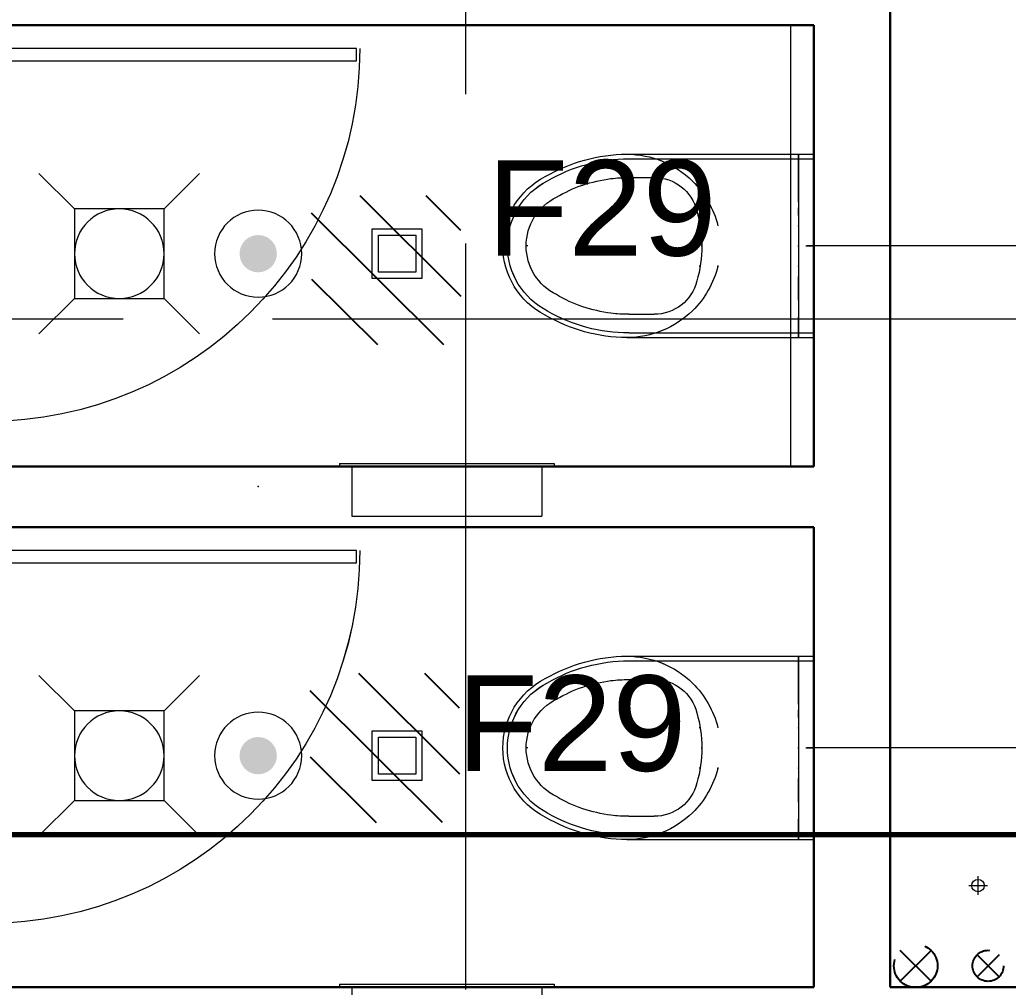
# Model space of a CAD drawing. Header units: inches. Extents: x -26575 to 27, y -11337 to 2257.
# Drawn here: x -23616.9 to -23537.4, y 613.4 to 691.2 of the extents above; entities that cross this region are included whole.
import ezdxf

# ---------------------------------------------------------------- set-up
doc = ezdxf.new("R2010")
doc.units = ezdxf.units.IN
doc.header["$LTSCALE"] = 48
doc.header["$MEASUREMENT"] = 0
for name, pattern in [('A106$0$CENTER', [2, 1.25, -0.25, 0.25, -0.25]), ('A106$0$DGN Style 4', [381.581252, 190.671456, -95.335728, 0.238339, -95.335728]), ('A112$0$CENTER', [2, 1.25, -0.25, 0.25, -0.25]), ('NB - 12th floor_plan$0$HIDDEN2', [0.1875, 0.125, -0.0625])]:
    doc.linetypes.add(name, pattern=pattern)
for name, color, linetype in [('A106$0$A-DOOR', 8, 'Continuous'), ('A106$0$A-FLOR-PFIX', 8, 'Continuous'), ('A106$0$A-FLOR-SPCL', 8, 'Continuous'), ('A106$0$A-GRID-GRDP0-15', 8, 'Continuous'), ('A106$0$A-WALL-FULL-INTR', 8, 'Continuous'), ('A106$0$E-RISER-SLEEVE', 8, 'Continuous'), ('A112$0$A-DOOR', 8, 'Continuous'), ('A112$0$A-FLOR-PFIX', 8, 'Continuous'), ('A112$0$A-FLOR-SPCL', 8, 'Continuous'), ('A112$0$A-GRID-GRDP0-15', 8, 'Continuous'), ('A112$0$A-WALL-FULL-INTR', 8, 'Continuous'), ('A612$0$A-CLNG-AVDC', 8, 'Continuous'), ('A612$0$A-CLNG-LITE', 3, 'Continuous'), ('A612$0$A-CLNG-MECH-RTRN', 8, 'Continuous'), ('E-Emer-lite', 1, 'Continuous'), ('E-FIRE', 234, 'Continuous'), ('E-TEXT', 6, 'Continuous'), ('NB - 12th floor_plan$0$STWETSTACK', 1, 'NB - 12th floor_plan$0$HIDDEN2'), ('XREF', 7, 'Continuous')]:
    doc.layers.add(name, color=color, linetype=linetype)
doc.layers.add('E-Fire-Covr', color=240, linetype='Continuous', lineweight=70, plot=False)
doc.styles.add('M08', font='arial.ttf', dxfattribs={"height": 7.68})

# ---------------------------------------------------------------- blocks, each defined once
blk = doc.blocks.new('*D346', base_point=(0, 0))
at = {"linetype": 'Continuous', "lineweight": 0}
for p, q in [((-0.75, 0), (0.75, 0)), ((0, -0.75), (0, 0.75))]:
    blk.add_line(p, q, dxfattribs=at)
blk = doc.blocks.new('*U345')
at = {"layer": 'A106$0$E-RISER-SLEEVE', "linetype": 'Continuous', "lineweight": 13}
blk.add_circle((0, 0), 0.5, dxfattribs=at)
at = {"linetype": 'Continuous', "lineweight": 0}
blk.add_blockref('*D346', (0, 0), dxfattribs=at)
blk = doc.blocks.new('A106$0$AFWALL_3')
at = {"layer": 'A106$0$A-FLOR-PFIX', "linetype": 'Continuous', "lineweight": 13}
for p, q in [((-15.021, 7.375), (-1.231, 7.375)), ((-1.231, 3.524), (-1.231, 7.375)), ((-1.231, 7.375), (0, 7.375)), ((-1.231, 7.375), (-1.231, 5.731)), ((0, 7), (0, 7.375)), ((0, 7.375), (0, 5.916)), ((-14.877, 7), (0, 7)), ((0, 7), (0, 0)), ((-1.231, 5.731), (-1.231, 5.478)), ((0, 5.916), (0, 5.636)), ((0, 5.636), (0, 5.103)), ((-14.876, 5.5), (-12.83, 5.5)), ((-1.231, 5.478), (-1.231, 4.995)), ((-1.231, 4.995), (-1.231, 4.354)), ((0, 5.103), (0, 4.397)), ((-1.231, 4.354), (-1.231, 3.065)), ((0, 4.397), (0, 3.107)), ((-1.231, 3.524), (-1.231, 3.279)), ((-1.231, 3.279), (-1.231, 2.597)), ((-1.231, 2.838), (-1.231, 3.065)), ((-1.231, 2.631), (-1.231, 2.838)), ((-1.231, 2.453), (-1.231, 2.631)), ((-1.231, 2.597), (-1.231, 1.625)), ((-1.231, 2.453), (-1.231, 1.748)), ((0, 2.916), (0, 3.107)), ((0, 2.742), (0, 2.916)), ((0, 2.592), (0, 2.742)), ((0, 2.592), (0, 1.847)), ((-9.135, 1.625), (-9.212, 1.625)), ((-1.231, 1.748), (-1.231, 0.909)), ((-1.231, 1.625), (-1.231, 1.592)), ((-1.231, 1.592), (-1.231, 1.498)), ((0, 1.847), (0, 0.961)), ((-1.231, 1.498), (-1.231, 1.355)), ((-1.231, 1.355), (-1.231, 0.923)), ((-1.231, 0.923), (-1.231, 0.468)), ((-1.231, 0.909), (-1.231, 0)), ((0, 0.961), (0, 0)), ((-23.122, 0), (-23.131, 0)), ((-23.094, 0), (-23.122, 0)), ((-23.052, 0), (-23.094, 0)), ((-22.994, 0), (-23.052, 0)), ((-9.048, 0), (-8.952, 0)), ((-8.942, 0), (-9, 0)), ((-8.952, 0), (-8.942, 0)), ((-1.291, 0), (-1.231, 0)), ((-1.231, 0.468), (-1.231, 0)), ((-1.231, 0), (-1.231, -0.468)), ((-1.231, 0), (-1.231, -0.909)), ((-0.641, 0), (0, 0)), ((0.643, 0), (-0.574, 0)), ((0, -7), (0, 0)), ((0, 0), (0, -0.961)), ((-1.231, -0.468), (-1.231, -0.923)), ((-1.231, -0.909), (-1.231, -1.748)), ((-1.231, -0.923), (-1.231, -1.355)), ((-1.231, -1.355), (-1.231, -1.498)), ((-1.231, -1.498), (-1.231, -1.592)), ((0, -0.961), (0, -1.847)), ((-9.135, -1.625), (-9.212, -1.625)), ((-7.762, -1.625), (-7.665, -1.625)), ((-7.655, -1.625), (-7.714, -1.625)), ((-7.665, -1.625), (-7.655, -1.625)), ((-1.231, -1.592), (-1.231, -1.625)), ((-1.231, -1.625), (-1.231, -2.597)), ((-1.231, -1.748), (-1.231, -2.453)), ((0, -1.847), (0, -2.592)), ((-1.231, -2.631), (-1.231, -2.453)), ((-1.231, -2.597), (-1.231, -3.279)), ((-1.231, -2.838), (-1.231, -2.631)), ((-1.231, -3.065), (-1.231, -2.838)), ((-1.231, -4.353), (-1.231, -3.065)), ((0, -2.742), (0, -2.592)), ((0, -2.916), (0, -2.742)), ((0, -3.107), (0, -2.916)), ((0, -4.396), (0, -3.107)), ((-1.231, -3.279), (-1.231, -3.524)), ((-1.231, -3.524), (-1.231, -7.375)), ((-1.231, -4.353), (-1.231, -4.995)), ((0, -4.396), (0, -5.103)), ((-14.876, -5.5), (-12.83, -5.5)), ((-1.231, -4.995), (-1.231, -5.478)), ((-1.231, -5.478), (-1.231, -5.731)), ((0, -5.103), (0, -5.636)), ((-1.231, -7.375), (-1.231, -5.731)), ((0, -5.636), (0, -5.916)), ((0, -7.375), (0, -5.916)), ((-14.877, -7), (0, -7)), ((0, -7), (0, -7.375)), ((-15.021, -7.375), (-1.231, -7.375)), ((-1.231, -7.375), (0, -7.375))]:
    blk.add_line(p, q, dxfattribs=at)
at = {"layer": 'A106$0$A-FLOR-PFIX', "linetype": 'Continuous', "lineweight": 13, "extrusion": (0, 0, -1)}
for centre, radius, start, end in [((14.948, -5.734), 13.108, 59.57138, 89.68529), ((15.039, -0.166), 7.54, 90.14274, 134.4461), ((14.876, -6.002), 13.001, 59.8405, 90), ((14.876, -6.002), 13.001, 59.84061, 90.00011), ((18.751, -0.001), 6.25, 360, 63.01981), ((18.751, -0.001), 5.875, 360, 63.11901), ((14.876, -6.002), 11.501, 59.6174, 82.85453), ((14.876, -6.002), 11.501, 82.85453, 90), ((12.809, 1.999), 3.5, 89.64408, 166.43423), ((15.039, -0.166), 7.54, 134.4461, 166.27416), ((18.751, -0.001), 4.375, 360, 63.65706), ((19.001, -0.001), 10.001, 163.61463, 180), ((18.751, -0.001), 6.25, 296.98019, 360), ((18.751, -0.001), 5.875, 296.88099, 360), ((18.751, -0.001), 4.375, 296.34294, 360), ((19.001, -0.001), 10.001, 180, 196.38537), ((15.039, 0.163), 7.54, 193.72584, 225.5539), ((12.809, -2.002), 3.5, 193.56577, 270.35592), ((14.876, 5.999), 11.501, 277.14547, 300.38259), ((14.876, 5.999), 13.001, 269.99989, 300.15939), ((14.876, 5.999), 13.001, 270, 300.1595), ((14.876, 5.999), 11.501, 270, 277.14547), ((15.039, 0.163), 7.54, 225.5539, 269.85726), ((14.948, 5.731), 13.108, 270.31471, 300.42862)]:
    blk.add_arc(centre, radius, start, end, dxfattribs=at)
at = {"layer": 'A106$0$A-FLOR-PFIX', "linetype": 'Continuous', "lineweight": 13}
for p in [(-1.231, 1.625), (-1.231, 0), (0, 0), (-1.231, -1.625)]:
    blk.add_point(p, dxfattribs=at)
blk = doc.blocks.new('A106$0$AFWALL_4')
at = {"layer": 'A106$0$A-FLOR-PFIX', "linetype": 'Continuous', "lineweight": 13}
for p, q in [((-15.021, 7.375), (-1.231, 7.375)), ((-1.231, 3.524), (-1.231, 7.375)), ((-1.231, 7.375), (0, 7.375)), ((-1.231, 7.375), (-1.231, 5.731)), ((0, 7), (0, 7.375)), ((0, 7.375), (0, 5.916)), ((-14.877, 7), (0, 7)), ((0, 7), (0, 0)), ((-1.231, 5.731), (-1.231, 5.478)), ((0, 5.916), (0, 5.636)), ((0, 5.636), (0, 5.103)), ((-14.876, 5.5), (-12.83, 5.5)), ((-1.231, 5.478), (-1.231, 4.995)), ((-1.231, 4.995), (-1.231, 4.354)), ((0, 5.103), (0, 4.397)), ((-1.231, 4.354), (-1.231, 3.065)), ((0, 4.397), (0, 3.107)), ((-1.231, 3.524), (-1.231, 3.279)), ((-1.231, 3.279), (-1.231, 2.597)), ((-1.231, 2.838), (-1.231, 3.065)), ((-1.231, 2.631), (-1.231, 2.838)), ((-1.231, 2.453), (-1.231, 2.631)), ((-1.231, 2.597), (-1.231, 1.625)), ((-1.231, 2.453), (-1.231, 1.748)), ((0, 2.916), (0, 3.107)), ((0, 2.742), (0, 2.916)), ((0, 2.592), (0, 2.742)), ((0, 2.592), (0, 1.847)), ((-9.135, 1.625), (-9.212, 1.625)), ((-1.231, 1.748), (-1.231, 0.909)), ((-1.231, 1.625), (-1.231, 1.592)), ((-1.231, 1.592), (-1.231, 1.498)), ((0, 1.847), (0, 0.961)), ((-1.231, 1.498), (-1.231, 1.355)), ((-1.231, 1.355), (-1.231, 0.923)), ((-1.231, 0.923), (-1.231, 0.468)), ((-1.231, 0.909), (-1.231, 0)), ((0, 0.961), (0, 0)), ((-23.122, 0), (-23.131, 0)), ((-23.094, 0), (-23.122, 0)), ((-23.052, 0), (-23.094, 0)), ((-22.994, 0), (-23.052, 0)), ((-9.048, 0), (-8.952, 0)), ((-8.942, 0), (-9, 0)), ((-8.952, 0), (-8.942, 0)), ((-1.291, 0), (-1.231, 0)), ((-1.231, 0.468), (-1.231, 0)), ((-1.231, 0), (-1.231, -0.468)), ((-1.231, 0), (-1.231, -0.909)), ((-0.641, 0), (0, 0)), ((0.643, 0), (-0.574, 0)), ((0, -7), (0, 0)), ((0, 0), (0, -0.961)), ((-1.231, -0.468), (-1.231, -0.923)), ((-1.231, -0.909), (-1.231, -1.748)), ((-1.231, -0.923), (-1.231, -1.355)), ((-1.231, -1.355), (-1.231, -1.498)), ((-1.231, -1.498), (-1.231, -1.592)), ((0, -0.961), (0, -1.847)), ((-9.135, -1.625), (-9.212, -1.625)), ((-7.762, -1.625), (-7.665, -1.625)), ((-7.655, -1.625), (-7.714, -1.625)), ((-7.665, -1.625), (-7.655, -1.625)), ((-1.231, -1.592), (-1.231, -1.625)), ((-1.231, -1.625), (-1.231, -2.597)), ((-1.231, -1.748), (-1.231, -2.453)), ((0, -1.847), (0, -2.592)), ((-1.231, -2.631), (-1.231, -2.453)), ((-1.231, -2.597), (-1.231, -3.279)), ((-1.231, -2.838), (-1.231, -2.631)), ((-1.231, -3.065), (-1.231, -2.838)), ((-1.231, -4.353), (-1.231, -3.065)), ((0, -2.742), (0, -2.592)), ((0, -2.916), (0, -2.742)), ((0, -3.107), (0, -2.916)), ((0, -4.396), (0, -3.107)), ((-1.231, -3.279), (-1.231, -3.524)), ((-1.231, -3.524), (-1.231, -7.375)), ((-1.231, -4.353), (-1.231, -4.995)), ((0, -4.396), (0, -5.103)), ((-14.876, -5.5), (-12.83, -5.5)), ((-1.231, -4.995), (-1.231, -5.478)), ((-1.231, -5.478), (-1.231, -5.731)), ((0, -5.103), (0, -5.636)), ((-1.231, -7.375), (-1.231, -5.731)), ((0, -5.636), (0, -5.916)), ((0, -7.375), (0, -5.916)), ((-14.877, -7), (0, -7)), ((0, -7), (0, -7.375)), ((-15.021, -7.375), (-1.231, -7.375)), ((-1.231, -7.375), (0, -7.375))]:
    blk.add_line(p, q, dxfattribs=at)
at = {"layer": 'A106$0$A-FLOR-PFIX', "linetype": 'Continuous', "lineweight": 13, "extrusion": (0, 0, -1)}
for centre, radius, start, end in [((14.948, -5.734), 13.108, 59.57138, 89.68529), ((15.039, -0.166), 7.54, 90.14274, 134.4461), ((14.876, -6.002), 13.001, 59.8405, 90), ((14.876, -6.002), 13.001, 59.84061, 90.00011), ((18.751, -0.001), 6.25, 360, 63.01981), ((18.751, -0.001), 5.875, 360, 63.11901), ((14.876, -6.002), 11.501, 59.6174, 82.85453), ((14.876, -6.002), 11.501, 82.85453, 90), ((12.809, 1.999), 3.5, 89.64408, 166.43423), ((15.039, -0.166), 7.54, 134.4461, 166.27416), ((18.751, -0.001), 4.375, 360, 63.65706), ((19.001, -0.001), 10.001, 163.61463, 180), ((18.751, -0.001), 6.25, 296.98019, 360), ((18.751, -0.001), 5.875, 296.88099, 360), ((18.751, -0.001), 4.375, 296.34294, 360), ((19.001, -0.001), 10.001, 180, 196.38537), ((15.039, 0.163), 7.54, 193.72584, 225.5539), ((12.809, -2.002), 3.5, 193.56577, 270.35592), ((14.876, 5.999), 11.501, 277.14547, 300.38259), ((14.876, 5.999), 13.001, 269.99989, 300.15939), ((14.876, 5.999), 13.001, 270, 300.1595), ((14.876, 5.999), 11.501, 270, 277.14547), ((15.039, 0.163), 7.54, 225.5539, 269.85726), ((14.948, 5.731), 13.108, 270.31471, 300.42862)]:
    blk.add_arc(centre, radius, start, end, dxfattribs=at)
at = {"layer": 'A106$0$A-FLOR-PFIX', "linetype": 'Continuous', "lineweight": 13}
for p in [(-1.231, 1.625), (-1.231, 0), (0, 0), (-1.231, -1.625)]:
    blk.add_point(p, dxfattribs=at)
blk = doc.blocks.new('*U393')
at = {"layer": 'A106$0$A-FLOR-SPCL', "linetype": 'Continuous', "lineweight": 13}
for p, q in [((-8.627, 0.749), (-8.627, 0.501)), ((-8.627, 0.749), (8.628, 0.749)), ((-8.627, 0.501), (8.628, 0.501)), ((-7.628, 0.5), (-7.625, -3.5)), ((7.628, 0.501), (7.627, -3.5)), ((8.628, 0.749), (8.628, 0.501)), ((-7.625, -3.5), (7.627, -3.5))]:
    blk.add_line(p, q, dxfattribs=at)
blk = doc.blocks.new('*U394')
at = {"layer": 'A106$0$A-FLOR-SPCL', "linetype": 'Continuous', "lineweight": 13}
for p, q in [((-8.627, 0.749), (-8.627, 0.501)), ((-8.627, 0.749), (8.628, 0.749)), ((-8.627, 0.501), (8.628, 0.501)), ((-7.628, 0.5), (-7.625, -3.5)), ((7.628, 0.501), (7.627, -3.5)), ((8.628, 0.749), (8.628, 0.501)), ((-7.625, -3.5), (7.627, -3.5))]:
    blk.add_line(p, q, dxfattribs=at)
blk = doc.blocks.new('*U385')
at = {"layer": 'A106$0$A-DOOR', "linetype": 'Continuous', "lineweight": 0}
for centre in [(613.01, 284.99), (613.02, -38.01)]:
    blk.add_arc(centre, 240, 180, 270, dxfattribs=at)
at = {"layer": 'A106$0$A-DOOR', "linetype": 'Continuous', "lineweight": 13}
for points in [[(613.01, 276.98), (375.03, 276.98), (375.03, 284.99), (613.01, 284.99)], [(613.02, -46.02), (375.03, -46.02), (375.03, -38.01), (613.02, -38.01)]]:
    blk.add_3dface(points, dxfattribs=at)
at = {"layer": 'A106$0$A-FLOR-PFIX', "linetype": 'A106$0$DGN Style 4', "lineweight": 0}
for p, q in [((-81, 158), (81, 158)), ((-372, -165), (81, -165))]:
    blk.add_line(p, q, dxfattribs=at)
at = {"layer": 'A106$0$A-WALL-FULL-INTR', "linetype": 'Continuous', "lineweight": 30}
for p, q in [((32, -319), (32, 875)), ((80.99, 300), (616.99, 300)), ((81, 16), (81, 300)), ((81, 16), (616.99, 16)), ((81, -23), (616.99, -23)), ((81, -319), (81, -23)), ((32, -319), (-656, -319)), ((616.99, -319), (81, -319))]:
    blk.add_line(p, q, dxfattribs=at)
at = {"layer": 'A106$0$A-FLOR-PFIX', "linetype": 'Continuous', "lineweight": 13, "extrusion": (0, 0, -1), "xscale": 8, "yscale": 8, "zscale": 8}
for name, p in [('A106$0$AFWALL_3', (-81, 158)), ('A106$0$AFWALL_4', (-81, -165))]:
    blk.add_blockref(name, p, dxfattribs=at)
at = {"layer": 'A106$0$A-FLOR-SPCL', "linetype": 'Continuous', "lineweight": 13, "extrusion": (0, 0, -1), "xscale": 8, "yscale": 8, "zscale": 8}
for name, p in [('*U393', (-317, 12)), ('*U394', (-317, -323))]:
    blk.add_blockref(name, p, dxfattribs=at)
blk = doc.blocks.new('A106')
at = {"layer": 'A106$0$A-GRID-GRDP0-15', "linetype": 'A106$0$CENTER', "lineweight": 0}
for p, q in [((-23581.024, 2113.236), (-23581.024, -676.905)), ((-23884.563, 667.157), (-20368.732, 667.157))]:
    blk.add_line(p, q, dxfattribs=at)
at = {"layer": 'A106$0$A-WALL-FULL-INTR', "lineweight": 30, "extrusion": (0, 0, -1), "xscale": 0.125, "yscale": 0.125, "zscale": 0.125}
blk.add_blockref('*U385', (23542.909, 653.285), dxfattribs=at)
at = {"layer": 'A106$0$E-RISER-SLEEVE', "lineweight": 13}
blk.add_blockref('*U345', (-23539.831, 621.584), dxfattribs=at)
blk = doc.blocks.new('A112')
at = {"layer": 'A112$0$A-DOOR', "lineweight": 0, "extrusion": (0, 0, -1)}
for centre in [(23619.535, 688.909), (23619.536, 648.534)]:
    blk.add_arc(centre, 30, 180, 270, dxfattribs=at)
at = {"layer": 'A112$0$A-DOOR', "lineweight": 13}
for points in [[(-23619.535, 687.907), (-23589.787, 687.907), (-23589.787, 688.909), (-23619.535, 688.909)], [(-23619.536, 647.532), (-23589.788, 647.532), (-23589.788, 648.534), (-23619.536, 648.534)]]:
    blk.add_3dface(points, dxfattribs=at)
at = {"layer": 'A112$0$A-FLOR-PFIX', "lineweight": 13}
for p, q in [((-23568.055, 680.41), (-23554.265, 680.41)), ((-23554.265, 676.558), (-23554.265, 680.41)), ((-23554.265, 680.41), (-23553.034, 680.41)), ((-23554.265, 680.41), (-23554.265, 678.766)), ((-23553.034, 680.035), (-23553.034, 680.41)), ((-23553.034, 680.41), (-23553.034, 678.951)), ((-23567.911, 680.035), (-23553.034, 680.035)), ((-23553.034, 680.035), (-23553.034, 673.035)), ((-23554.265, 678.766), (-23554.265, 678.513)), ((-23553.034, 678.951), (-23553.034, 678.671)), ((-23553.034, 678.671), (-23553.034, 678.138)), ((-23567.91, 678.534), (-23565.864, 678.535)), ((-23554.265, 678.513), (-23554.265, 678.029)), ((-23554.265, 678.029), (-23554.265, 677.389)), ((-23553.034, 678.138), (-23553.034, 677.431)), ((-23554.265, 677.389), (-23554.265, 676.1)), ((-23553.034, 677.431), (-23553.034, 676.142)), ((-23554.265, 676.558), (-23554.265, 676.313)), ((-23554.265, 676.313), (-23554.265, 675.632)), ((-23554.265, 675.873), (-23554.265, 676.1)), ((-23554.265, 675.666), (-23554.265, 675.873)), ((-23554.265, 675.488), (-23554.265, 675.666)), ((-23554.265, 675.632), (-23554.265, 674.659)), ((-23554.265, 675.488), (-23554.265, 674.783)), ((-23553.034, 675.951), (-23553.034, 676.142)), ((-23553.034, 675.777), (-23553.034, 675.951)), ((-23553.034, 675.627), (-23553.034, 675.777)), ((-23553.034, 675.627), (-23553.034, 674.882)), ((-23562.169, 674.659), (-23562.245, 674.659)), ((-23554.265, 674.783), (-23554.265, 673.944)), ((-23554.265, 674.659), (-23554.265, 674.626)), ((-23554.265, 674.626), (-23554.265, 674.533)), ((-23553.034, 674.882), (-23553.034, 673.995)), ((-23554.265, 674.533), (-23554.265, 674.39)), ((-23554.265, 674.39), (-23554.265, 673.958)), ((-23554.265, 673.958), (-23554.265, 673.502)), ((-23554.265, 673.944), (-23554.265, 673.035)), ((-23553.034, 673.995), (-23553.034, 673.035)), ((-23554.265, 673.502), (-23554.265, 673.035)), ((-23576.155, 673.035), (-23576.165, 673.035)), ((-23576.128, 673.035), (-23576.155, 673.035)), ((-23576.085, 673.035), (-23576.128, 673.035)), ((-23576.028, 673.035), (-23576.085, 673.035)), ((-23562.082, 673.035), (-23561.986, 673.035)), ((-23561.976, 673.035), (-23562.034, 673.035)), ((-23561.986, 673.035), (-23561.976, 673.035)), ((-23554.325, 673.035), (-23554.265, 673.035)), ((-23554.265, 673.035), (-23554.265, 672.567)), ((-23554.265, 673.035), (-23554.265, 672.126)), ((-23554.265, 672.567), (-23554.265, 672.111)), ((-23553.675, 673.035), (-23553.034, 673.035)), ((-23552.391, 673.035), (-23553.608, 673.035)), ((-23553.034, 666.035), (-23553.034, 673.035)), ((-23553.034, 673.035), (-23553.034, 672.074)), ((-23554.265, 672.126), (-23554.265, 671.287)), ((-23554.265, 672.111), (-23554.265, 671.68)), ((-23554.265, 671.68), (-23554.265, 671.537)), ((-23554.265, 671.537), (-23554.265, 671.443)), ((-23553.034, 672.074), (-23553.034, 671.188)), ((-23562.169, 671.41), (-23562.246, 671.41)), ((-23560.796, 671.41), (-23560.699, 671.41)), ((-23560.689, 671.41), (-23560.747, 671.41)), ((-23560.699, 671.41), (-23560.689, 671.41)), ((-23554.265, 671.443), (-23554.265, 671.41)), ((-23554.265, 671.41), (-23554.265, 670.438)), ((-23554.265, 671.287), (-23554.265, 670.581)), ((-23553.034, 671.188), (-23553.034, 670.443)), ((-23554.265, 670.403), (-23554.265, 670.581)), ((-23554.265, 670.438), (-23554.265, 669.756)), ((-23554.265, 670.197), (-23554.265, 670.403)), ((-23554.265, 669.969), (-23554.265, 670.197)), ((-23554.265, 668.681), (-23554.265, 669.969)), ((-23553.034, 670.293), (-23553.034, 670.443)), ((-23553.034, 670.118), (-23553.034, 670.293)), ((-23553.034, 669.927), (-23553.034, 670.118)), ((-23553.034, 668.639), (-23553.034, 669.927)), ((-23554.265, 669.756), (-23554.265, 669.511)), ((-23554.265, 669.511), (-23554.265, 665.66)), ((-23554.265, 668.681), (-23554.265, 668.04)), ((-23553.034, 668.639), (-23553.034, 667.932)), ((-23567.91, 667.535), (-23565.864, 667.535)), ((-23554.265, 668.04), (-23554.265, 667.557)), ((-23554.265, 667.557), (-23554.265, 667.303)), ((-23553.034, 667.932), (-23553.034, 667.399)), ((-23554.265, 665.66), (-23554.265, 667.303)), ((-23553.034, 667.399), (-23553.034, 667.119)), ((-23553.034, 665.66), (-23553.034, 667.119)), ((-23567.911, 666.035), (-23553.034, 666.035)), ((-23553.034, 666.035), (-23553.034, 665.66)), ((-23568.054, 665.66), (-23554.265, 665.66)), ((-23554.265, 665.66), (-23553.034, 665.66)), ((-23568.055, 640.035), (-23554.265, 640.035)), ((-23554.265, 636.183), (-23554.265, 640.035)), ((-23554.265, 640.035), (-23553.034, 640.035)), ((-23554.265, 640.035), (-23554.265, 638.391)), ((-23553.034, 639.66), (-23553.034, 640.035)), ((-23553.034, 640.035), (-23553.034, 638.576)), ((-23567.911, 639.66), (-23553.034, 639.66)), ((-23553.034, 639.66), (-23553.034, 632.66)), ((-23567.91, 638.159), (-23565.864, 638.16)), ((-23554.265, 638.391), (-23554.265, 638.138)), ((-23554.265, 638.138), (-23554.265, 637.654)), ((-23553.034, 638.576), (-23553.034, 638.296)), ((-23553.034, 638.296), (-23553.034, 637.763)), ((-23554.265, 637.654), (-23554.265, 637.014)), ((-23553.034, 637.763), (-23553.034, 637.056)), ((-23554.265, 637.014), (-23554.265, 635.725)), ((-23553.034, 637.056), (-23553.034, 635.767)), ((-23554.265, 636.183), (-23554.265, 635.938)), ((-23554.265, 635.938), (-23554.265, 635.257)), ((-23554.265, 635.498), (-23554.265, 635.725)), ((-23553.034, 635.576), (-23553.034, 635.767)), ((-23554.265, 635.291), (-23554.265, 635.498)), ((-23554.265, 635.113), (-23554.265, 635.291)), ((-23554.265, 635.257), (-23554.265, 634.284)), ((-23554.265, 635.113), (-23554.265, 634.408)), ((-23553.034, 635.402), (-23553.034, 635.576)), ((-23553.034, 635.252), (-23553.034, 635.402)), ((-23553.034, 635.252), (-23553.034, 634.507)), ((-23562.169, 634.284), (-23562.245, 634.284)), ((-23554.265, 634.408), (-23554.265, 633.569)), ((-23554.265, 634.284), (-23554.265, 634.251)), ((-23554.265, 634.251), (-23554.265, 634.158)), ((-23554.265, 634.158), (-23554.265, 634.015)), ((-23553.034, 634.507), (-23553.034, 633.62)), ((-23554.265, 634.015), (-23554.265, 633.583)), ((-23554.265, 633.583), (-23554.265, 633.127)), ((-23554.265, 633.569), (-23554.265, 632.66)), ((-23553.034, 633.62), (-23553.034, 632.66)), ((-23576.155, 632.66), (-23576.165, 632.66)), ((-23576.128, 632.66), (-23576.155, 632.66)), ((-23576.085, 632.66), (-23576.128, 632.66)), ((-23576.028, 632.66), (-23576.085, 632.66)), ((-23562.082, 632.66), (-23561.986, 632.66)), ((-23561.976, 632.66), (-23562.034, 632.66)), ((-23561.986, 632.66), (-23561.976, 632.66)), ((-23554.325, 632.66), (-23554.265, 632.66)), ((-23554.265, 633.127), (-23554.265, 632.66)), ((-23554.265, 632.66), (-23554.265, 632.192)), ((-23554.265, 632.66), (-23554.265, 631.751)), ((-23553.675, 632.66), (-23553.034, 632.66)), ((-23552.391, 632.66), (-23553.608, 632.66)), ((-23553.034, 625.66), (-23553.034, 632.66)), ((-23553.034, 632.66), (-23553.034, 631.699)), ((-23554.265, 632.192), (-23554.265, 631.737)), ((-23554.265, 631.751), (-23554.265, 630.912)), ((-23554.265, 631.737), (-23554.265, 631.305)), ((-23562.169, 631.035), (-23562.246, 631.035)), ((-23560.796, 631.035), (-23560.699, 631.035)), ((-23560.689, 631.035), (-23560.747, 631.035)), ((-23560.699, 631.035), (-23560.689, 631.035)), ((-23554.265, 631.305), (-23554.265, 631.162)), ((-23554.265, 631.162), (-23554.265, 631.068)), ((-23554.265, 631.068), (-23554.265, 631.035)), ((-23554.265, 631.035), (-23554.265, 630.063)), ((-23553.034, 631.699), (-23553.034, 630.813)), ((-23554.265, 630.912), (-23554.265, 630.207)), ((-23554.265, 630.028), (-23554.265, 630.207)), ((-23553.034, 630.813), (-23553.034, 630.068)), ((-23554.265, 630.063), (-23554.265, 629.381)), ((-23554.265, 629.822), (-23554.265, 630.028)), ((-23554.265, 629.594), (-23554.265, 629.822)), ((-23554.265, 628.306), (-23554.265, 629.594)), ((-23554.265, 629.381), (-23554.265, 629.136)), ((-23553.034, 629.918), (-23553.034, 630.068)), ((-23553.034, 629.743), (-23553.034, 629.918)), ((-23553.034, 629.553), (-23553.034, 629.743)), ((-23553.034, 628.264), (-23553.034, 629.553)), ((-23554.265, 629.136), (-23554.265, 625.285)), ((-23554.265, 628.306), (-23554.265, 627.665)), ((-23553.034, 628.264), (-23553.034, 627.557)), ((-23567.91, 627.16), (-23565.864, 627.16)), ((-23554.265, 627.665), (-23554.265, 627.182)), ((-23554.265, 627.182), (-23554.265, 626.929)), ((-23553.034, 627.557), (-23553.034, 627.024)), ((-23553.034, 627.024), (-23553.034, 626.744)), ((-23554.265, 625.285), (-23554.265, 626.929)), ((-23553.034, 625.285), (-23553.034, 626.744)), ((-23567.911, 625.66), (-23553.034, 625.66)), ((-23553.034, 625.66), (-23553.034, 625.285)), ((-23568.054, 625.285), (-23554.265, 625.285)), ((-23554.265, 625.285), (-23553.034, 625.285))]:
    blk.add_line(p, q, dxfattribs=at)
at = {"layer": 'A112$0$A-FLOR-PFIX', "lineweight": 0}
for p, q in [((-23532.783, 673.035), (-23553.033, 673.035)), ((-23496.408, 632.66), (-23553.033, 632.66))]:
    blk.add_line(p, q, dxfattribs=at)
at = {"layer": 'A112$0$A-FLOR-PFIX', "lineweight": 13, "extrusion": (0, 0, -1)}
for centre, radius, start, end in [((23567.982, 667.301), 13.108, 59.57138, 89.68529), ((23568.072, 672.869), 7.54, 90.14274, 134.4461), ((23567.91, 667.033), 13.001, 59.8405, 90), ((23567.91, 667.033), 13.001, 59.84061, 90.00011), ((23571.785, 673.033), 6.25, 0, 63.01981), ((23571.785, 673.033), 5.875, 0, 63.11901), ((23567.91, 667.033), 11.501, 59.6174, 82.85453), ((23567.91, 667.033), 11.501, 82.85453, 90), ((23565.843, 675.033), 3.5, 89.64408, 166.43423), ((23568.072, 672.869), 7.54, 134.4461, 166.27416), ((23571.785, 673.033), 4.375, 0, 63.65706), ((23572.035, 673.033), 10.001, 163.61463, 180), ((23571.785, 673.033), 6.25, 296.98019, 0), ((23571.785, 673.033), 5.875, 296.88099, 0), ((23571.785, 673.033), 4.375, 296.34294, 0), ((23572.035, 673.033), 10.001, 180, 196.38537), ((23568.072, 673.198), 7.54, 193.72584, 225.5539), ((23565.843, 671.033), 3.5, 193.56577, 270.35592), ((23567.91, 679.034), 11.501, 277.14547, 300.38259), ((23567.91, 679.034), 13.001, 269.99989, 300.15939), ((23567.91, 679.034), 13.001, 270, 300.1595), ((23567.91, 679.034), 11.501, 270, 277.14547), ((23568.072, 673.198), 7.54, 225.5539, 269.85726), ((23567.982, 678.766), 13.108, 270.31471, 300.42862), ((23567.982, 626.926), 13.108, 59.57138, 89.68529), ((23568.072, 632.494), 7.54, 90.14274, 134.4461), ((23567.91, 626.658), 13.001, 59.8405, 90), ((23567.91, 626.658), 13.001, 59.84061, 90.00011), ((23571.785, 632.658), 6.25, 0, 63.01981), ((23567.91, 626.658), 11.501, 82.85453, 90), ((23565.843, 634.658), 3.5, 89.64408, 166.43423), ((23571.785, 632.658), 5.875, 0, 63.11901), ((23567.91, 626.658), 11.501, 59.6174, 82.85453), ((23568.072, 632.494), 7.54, 134.4461, 166.27416), ((23571.785, 632.658), 4.375, 0, 63.65706), ((23572.035, 632.658), 10.001, 163.61463, 180), ((23571.785, 632.658), 6.25, 296.98019, 0), ((23571.785, 632.658), 5.875, 296.88099, 0), ((23571.785, 632.658), 4.375, 296.34294, 0), ((23572.035, 632.658), 10.001, 180, 196.38537), ((23568.072, 632.823), 7.54, 193.72584, 225.5539), ((23565.843, 630.658), 3.5, 193.56577, 270.35592), ((23567.91, 638.659), 11.501, 277.14547, 300.38259), ((23567.982, 638.391), 13.108, 270.31471, 300.42862), ((23567.91, 638.659), 13.001, 269.99989, 300.15939), ((23567.91, 638.659), 13.001, 270, 300.1595), ((23567.91, 638.659), 11.501, 270, 277.14547), ((23568.072, 632.823), 7.54, 225.5539, 269.85726)]:
    blk.add_arc(centre, radius, start, end, dxfattribs=at)
at = {"layer": 'A112$0$A-FLOR-PFIX', "lineweight": 13}
for p in [(-23554.265, 674.659), (-23554.265, 673.035), (-23553.034, 673.035), (-23554.265, 671.41), (-23554.265, 634.284), (-23554.265, 632.66), (-23553.034, 632.66), (-23554.265, 631.035)]:
    blk.add_point(p, dxfattribs=at)
at = {"layer": 'A112$0$A-FLOR-SPCL', "lineweight": 13}
for p, q in [((-23591.161, 655.533), (-23591.161, 655.285)), ((-23591.161, 655.533), (-23573.906, 655.533)), ((-23591.161, 655.285), (-23573.906, 655.285)), ((-23590.162, 655.284), (-23590.159, 651.284)), ((-23574.906, 655.285), (-23574.907, 651.284)), ((-23573.906, 655.533), (-23573.906, 655.285)), ((-23590.159, 651.284), (-23574.907, 651.284)), ((-23591.161, 613.658), (-23591.161, 613.41)), ((-23591.161, 613.658), (-23573.906, 613.658)), ((-23573.906, 613.658), (-23573.906, 613.41)), ((-23591.161, 613.41), (-23573.906, 613.41)), ((-23574.906, 613.41), (-23574.907, 609.409))]:
    blk.add_line(p, q, dxfattribs=at)
at = {"layer": 'A112$0$A-GRID-GRDP0-15', "linetype": 'A112$0$CENTER', "lineweight": 0}
for p, q in [((-23581.024, 2113.236), (-23581.024, -676.905)), ((-23884.563, 667.157), (-20368.732, 667.157))]:
    blk.add_line(p, q, dxfattribs=at)
at = {"layer": 'A112$0$A-WALL-FULL-INTR', "lineweight": 30}
for p, q in [((-23546.908, 613.41), (-23546.908, 762.66)), ((-23553.033, 690.785), (-23620.033, 690.785)), ((-23553.033, 655.285), (-23553.033, 690.785)), ((-23553.034, 655.285), (-23620.033, 655.285)), ((-23553.034, 650.41), (-23620.033, 650.41)), ((-23553.033, 613.41), (-23553.033, 650.41)), ((-23620.032, 613.41), (-23553.033, 613.41)), ((-23546.908, 613.41), (-23460.908, 613.41))]:
    blk.add_line(p, q, dxfattribs=at)
blk = doc.blocks.new('*E914')
at = {"layer": 'A612$0$A-CLNG-LITE', "linetype": 'Continuous', "lineweight": 0}
h = blk.add_hatch(color=256, dxfattribs=at)
edge = h.paths.add_edge_path()
edge.add_arc((-0.01, 0), 12, 0, 360)
blk = doc.blocks.new('*E916')
at = {"layer": 'A612$0$A-CLNG-LITE', "linetype": 'Continuous', "lineweight": 0}
h = blk.add_hatch(color=256, dxfattribs=at)
edge = h.paths.add_edge_path()
edge.add_arc((-0.01, 0), 12, 0, 360)
blk = doc.blocks.new('A612')
at = {"layer": 'A612$0$A-CLNG-AVDC', "lineweight": 0}
for p, q in [((-23612.466, 676.009, 0), (-23615.324, 678.867, 0)), ((-23605.266, 676.009, 0), (-23602.408, 678.867, 0)), ((-23612.466, 668.809, 0), (-23615.324, 665.95, 0)), ((-23605.266, 668.809, 0), (-23602.408, 665.95, 0)), ((-23612.466, 635.635, 0), (-23615.324, 638.493, 0)), ((-23605.266, 635.635, 0), (-23602.408, 638.493, 0)), ((-23612.466, 628.435, 0), (-23615.324, 625.577, 0)), ((-23605.266, 628.435, 0), (-23602.408, 625.577, 0))]:
    blk.add_line(p, q, dxfattribs=at)
for centre in [(-23608.866, 672.409, 0), (-23608.866, 632.035, 0)]:
    blk.add_ellipse(centre, major_axis=(2.546, 2.546), ratio=1, start_param=5.497787, end_param=11.780972, dxfattribs=at)
for points in [[(-23612.466, 668.809, 0), (-23605.266, 668.809, 0), (-23605.266, 676.009, 0), (-23612.466, 676.009, 0)], [(-23612.466, 628.435, 0), (-23605.266, 628.435, 0), (-23605.266, 635.635, 0), (-23612.466, 635.635, 0)]]:
    blk.add_3dface(points, dxfattribs=at)
at = {"layer": 'A612$0$A-CLNG-LITE', "lineweight": 0}
for p, q in [((-23612.466, 676.009, 0), (-23615.324, 678.867, 0)), ((-23605.266, 676.009, 0), (-23602.408, 678.867, 0)), ((-23612.466, 668.809, 0), (-23615.324, 665.95, 0)), ((-23605.266, 668.809, 0), (-23602.408, 665.95, 0)), ((-23612.466, 635.635, 0), (-23615.324, 638.493, 0)), ((-23605.266, 635.635, 0), (-23602.408, 638.493, 0)), ((-23612.466, 628.435, 0), (-23615.324, 625.577, 0)), ((-23605.266, 628.435, 0), (-23602.408, 625.577, 0))]:
    blk.add_line(p, q, dxfattribs=at)
for centre, major_axis, start_param, end_param in [((-23608.866, 672.409, 0), (-2.546, 2.546), 3.926991, 10.210176), ((-23597.699, 672.409, 0), (2.475, 2.475), 5.497787, 11.780972), ((-23608.866, 632.035, 0), (-2.546, 2.546), 3.926991, 10.210176), ((-23597.699, 632.035, 0), (2.475, 2.475), 5.497787, 11.780972)]:
    blk.add_ellipse(centre, major_axis=major_axis, ratio=1, start_param=start_param, end_param=end_param, dxfattribs=at)
for points in [[(-23612.466, 668.809, 0), (-23605.266, 668.809, 0), (-23605.266, 676.009, 0), (-23612.466, 676.009, 0)], [(-23588.533, 674.409, 0), (-23584.533, 674.409, 0), (-23584.533, 670.409, 0), (-23588.533, 670.409, 0)], [(-23588.033, 673.909, 0), (-23585.033, 673.909, 0), (-23585.033, 670.909, 0), (-23588.033, 670.909, 0)], [(-23612.466, 628.435, 0), (-23605.266, 628.435, 0), (-23605.266, 635.635, 0), (-23612.466, 635.635, 0)], [(-23588.533, 634.035, 0), (-23584.533, 634.035, 0), (-23584.533, 630.035, 0), (-23588.533, 630.035, 0)], [(-23588.033, 633.535, 0), (-23585.033, 633.535, 0), (-23585.033, 630.535, 0), (-23588.033, 630.535, 0)]]:
    blk.add_3dface(points, dxfattribs=at)
at = {"layer": 'A612$0$A-CLNG-MECH-RTRN', "lineweight": 13}
for p, q in [((-23554.908, 690.785, 0), (-23554.909, 655.285)), ((-23553.033, 690.785, 0), (-23553.034, 655.285)), ((-23553.034, 649.785, 0), (-23553.031, 614.91))]:
    blk.add_line(p, q, dxfattribs=at)
blk.add_point((-23597.699, 653.682), dxfattribs=at)
at = {"layer": 'A612$0$A-CLNG-LITE', "lineweight": 0, "xscale": 0.125, "yscale": 0.125, "zscale": 1.25e-11}
for name, p in [('*E916', (-23597.698, 672.409, 0)), ('*E914', (-23597.698, 632.035, 0))]:
    blk.add_blockref(name, p, dxfattribs=at)
blk = doc.blocks.new('NB - 12th floor_plan')
at = {"layer": 'NB - 12th floor_plan$0$STWETSTACK'}
for p, q in [((-23543.606, 613.895), (-23546.08, 616.369)), ((-23543.606, 616.369), (-23546.08, 613.895)), ((-23538.143, 614.248), (-23539.911, 616.016)), ((-23538.143, 616.016), (-23539.911, 614.248))]:
    blk.add_line(p, q, dxfattribs=at)
for centre, radius in [((-23544.843, 615.132), 1.75), ((-23539.027, 615.132), 1.25)]:
    blk.add_circle(centre, radius, dxfattribs=at)
blk = doc.blocks.new('*U164')
at = {"layer": 'E-Fire-Covr'}
blk.add_lwpolyline([(10.154, 322), (318, 322), (318, -314), (-318, -314), (-318, 322), (-9.515, 322)], dxfattribs=at)

msp = doc.modelspace()

# ---------------------------------------------------------------- hatches: boundary and pattern name
at = {"layer": 'E-Emer-lite'}
h = msp.add_hatch(dxfattribs=at)
h.set_pattern_fill('ANSI31', color=256, scale=30, angle=90.06758)
h.set_pattern_definition([(135.067582, (-26009.1583, 25926.6268), (-2.64852087, -2.6547763), [])])
h.paths.add_polyline_path([(-23593.384, 665.086), (-23593.441, 677.086), (-23581.441, 677.1), (-23581.384, 665.1)])
h = msp.add_hatch(dxfattribs=at)
h.set_pattern_fill('ANSI31', color=256, scale=30, angle=90.06758)
h.set_pattern_definition([(135.067582, (-26009.266, 25888.2063), (-2.64852087, -2.6547763), [])])
h.paths.add_polyline_path([(-23593.492, 626.665), (-23593.549, 638.665), (-23581.549, 638.679), (-23581.492, 626.679)])

# ---------------------------------------------------------------- block references
at = {"layer": 'E-FIRE'}
msp.add_blockref('*U164', (-23655.843, 303.692), dxfattribs=at)
at = {"layer": 'XREF'}
for name in ['A106', 'A112', 'NB - 12th floor_plan', 'A612']:
    msp.add_blockref(name, (0, 0), dxfattribs=at)

# ---------------------------------------------------------------- texts
at = {"layer": 'E-TEXT', "style": 'M08'}
for p in [(-23579.314, 672.249, 0), (-23581.754, 630.807)]:
    msp.add_text('F29', height=7.68, dxfattribs=at).set_placement(p)

doc.saveas('drawing.dxf')
